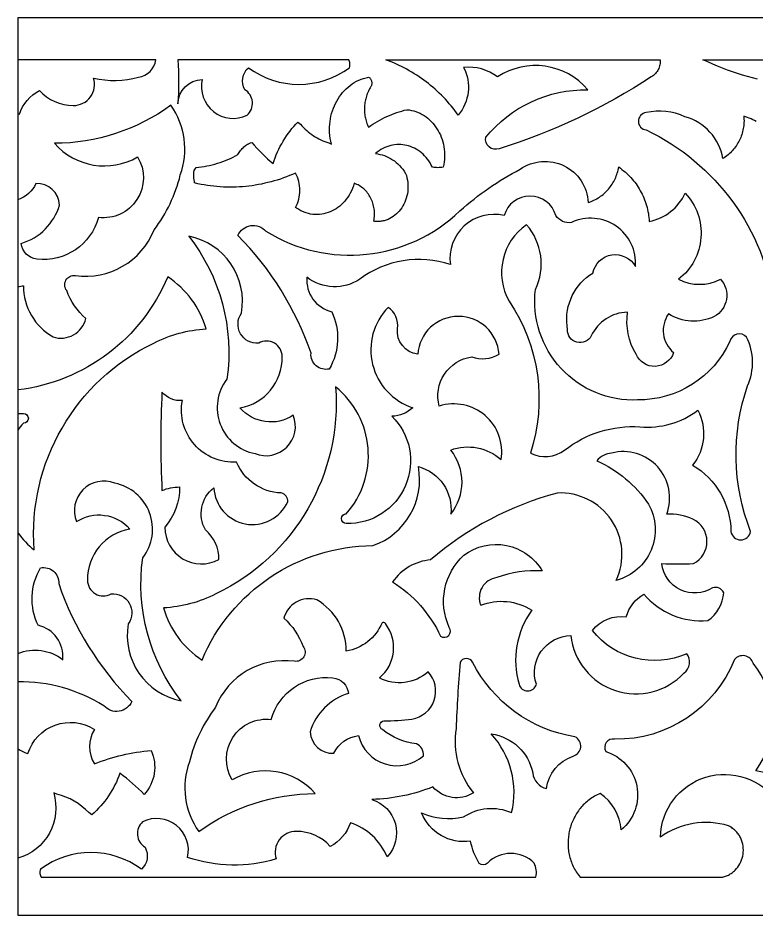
# Model space of a CAD drawing. Extents: x -203 to 196, y -77 to 99.
# Drawn here: x -203.5 to -59, y -77 to 98.6 of the extents above; entities that cross this region are included whole.
import ezdxf

# ---------------------------------------------------------------- set-up
doc = ezdxf.new("R2010")
doc.units = 0
doc.header["$MEASUREMENT"] = 0
doc.layers.get('0').update_dxf_attribs({"linetype": 'CONTINUOUS'})
doc.layers.add('COUCHE_1', color=18, linetype='CONTINUOUS')

msp = doc.modelspace()

# ---------------------------------------------------------------- linework, layer by layer
msp.add_lwpolyline([(194.27, 98.58), (-203.46, 98.58), (-203.46, -77), (194.27, -77)], close=True)
at = {"layer": 'COUCHE_1'}
for points in [[(-203.46, 79.83, 0.006361), (-203.17, 79.73, -0.19638), (-199.24, 84.36, 0.211612), (-192.63, 81.44, 0.51446), (-188.67, 86.82, 0.126462), (-179.86, 86.97, 0.333017), (-176.45, 90.38), (-203.46, 90.38)], [(-203.46, 45.92, -0.030081), (-202.37, 46.17, 0.270367), (-196.58, 36.14, 0.430835), (-190.16, 39.73, -0.128334), (-193.91, 45.23, -0.678484), (-192.22, 48.15, 0.344186), (-176.81, 57.1, 0.103034), (-171.68, 67.85, 0.247309), (-173.53, 81.48, -0.158108), (-196.31, 74.04, 0.358886), (-180.04, 71.37, -0.626909), (-187.71, 59.53, -0.370908), (-199.74, 51.38, -0.359651), (-202.81, 54.45, 0.252509), (-195.31, 61.96, 0.413536), (-199.93, 66.16, -0.201451), (-203.46, 63, -0.201451)], [(-58.97, 78.31), (-59.3, 78.49), (-59.64, 78.66), (-59.98, 78.82), (-60.33, 78.97), (-60.68, 79.12), (-61.04, 79.25), (-61.41, 79.38), (-61.38, 79.07), (-61.37, 78.76), (-61.36, 78.45), (-61.37, 78.14), (-61.39, 77.84), (-61.42, 77.53), (-61.45, 77.23), (-61.5, 76.93), (-61.56, 76.63), (-61.63, 76.34), (-61.71, 76.05), (-61.8, 75.76), (-61.9, 75.47), (-62.01, 75.19), (-62.13, 74.91), (-62.26, 74.64), (-62.39, 74.37), (-62.54, 74.11), (-62.7, 73.85), (-62.86, 73.6), (-63.03, 73.35), (-63.22, 73.11), (-63.41, 72.87), (-63.61, 72.64), (-63.81, 72.42), (-64.03, 72.2), (-64.25, 72), (-64.48, 71.79), (-64.72, 71.6), (-64.97, 71.41), (-65.23, 71.23), (-65.49, 71.06, 0.289112), (-72.91, 79.24, 0.169546), (-80.51, 80.04, 0.898106), (-80.51, 76.66, -0.253679), (-55.37, 42.14, 0.748527)], [(-203.46, -2.19, 0.067405), (-200.28, -5.54, -0.308712), (-176.87, 34.96, -0.104076), (-166.62, 37.71, 0.181478), (-174.15, 47.9, -0.270062), (-203.46, 25.78)], [(-203.46, 21.17, -0.021846), (-202.38, 21.19, -1), (-202.38, 19.26, 0.024977), (-203.46, 17.92, 0.024977)], [(-203.46, -25.81, -0.269296), (-194.68, -27.02, 0.374594), (-199.52, -20.28, -0.247843), (-199.04, -9.05, -0.497911), (-195.48, -12.13, 0.112726), (-181.16, -35.19, -0.548295), (-186.64, -36.03, 0.143012), (-203.46, -31.34, 0.143012)], [(-49.1, -47.08, -0.209143), (-59.05, -48.75, 0.335639), (-59.57, -27.69, 0.594425), (-63.24, -27.01, -0.311803), (-86.69, -42.57, 0.630448), (-88.43, -44.98, -0.595628), (-85.38, -60.3, 0.221447), (-89.48, -53.19), (-89.78, -53.32), (-90.07, -53.46), (-90.35, -53.6), (-90.63, -53.75), (-90.9, -53.91), (-91.16, -54.08), (-91.42, -54.25), (-91.67, -54.43), (-91.91, -54.62), (-92.14, -54.82), (-92.37, -55.02), (-92.59, -55.23), (-92.81, -55.44), (-93.02, -55.66), (-93.22, -55.89), (-93.41, -56.12), (-93.6, -56.35), (-93.77, -56.59), (-93.95, -56.84), (-94.11, -57.09), (-94.27, -57.35), (-94.42, -57.61), (-94.56, -57.87), (-94.69, -58.14), (-94.82, -58.41), (-94.94, -58.69), (-95.05, -58.96), (-95.16, -59.24), (-95.25, -59.53), (-95.34, -59.81), (-95.42, -60.1), (-95.5, -60.39), (-95.56, -60.69), (-95.62, -60.98), (-95.67, -61.28), (-95.71, -61.57), (-95.74, -61.87), (-95.77, -62.17), (-95.79, -62.47), (-95.8, -62.77), (-95.8, -63.07), (-95.79, -63.37), (-95.77, -63.67), (-95.75, -63.97), (-95.72, -64.27), (-95.68, -64.57), (-95.63, -64.87), (-95.57, -65.16), (-95.5, -65.46), (-95.43, -65.75), (-95.34, -66.04), (-95.25, -66.33), (-95.15, -66.62), (-95.04, -66.9), (-94.92, -67.19), (-94.79, -67.47), (-94.66, -67.74), (-94.51, -68.01), (-94.36, -68.28), (-94.19, -68.55), (-94.02, -68.81), (-93.84, -69.07), (-93.65, -69.32), (-93.45, -69.57), (-65.48, -69.57)], [(-203.46, -44.44), (-203.41, -44.48), (-203.16, -44.64), (-202.91, -44.8), (-202.64, -44.94), (-202.37, -45.07), (-202.09, -45.19), (-201.8, -45.3), (-201.51, -45.39, -0.492997), (-188.49, -40.65, 0.278348), (-188.49, -47.41), (-187.82, -47.15), (-187.15, -46.9), (-186.47, -46.67), (-185.79, -46.45), (-185.11, -46.24), (-184.42, -46.05), (-183.73, -45.86), (-183.04, -45.69), (-182.34, -45.54), (-181.64, -45.39), (-180.94, -45.26), (-180.24, -45.14), (-179.53, -45.03), (-178.82, -44.94), (-178.12, -44.86), (-177.4, -44.79, -0.297455), (-178.73, -53.41, 0.043855), (-183.49, -49.25, -0.128705), (-189.01, -57.39), (-189.57, -56.94, 0.135477), (-195.84, -53.32), (-196.46, -53.08, -0.415903), (-203.46, -65.89, -0.415903)], [(-65.58, -69.59), (-65.37, -69.54), (-65.16, -69.48), (-64.96, -69.41), (-64.77, -69.33), (-64.58, -69.25), (-64.39, -69.16), (-64.21, -69.06), (-64.04, -68.95), (-63.87, -68.84), (-63.7, -68.73), (-63.54, -68.61), (-63.39, -68.48), (-63.24, -68.34), (-63.1, -68.21), (-62.83, -67.91), (-62.59, -67.6), (-62.37, -67.28), (-62.17, -66.94), (-61.99, -66.59), (-61.84, -66.22), (-61.72, -65.85), (-61.62, -65.47), (-61.55, -65.08), (-61.51, -64.69), (-61.49, -64.29), (-61.5, -63.9), (-61.54, -63.51), (-61.6, -63.12), (-61.65, -62.92), (-61.7, -62.73), (-61.76, -62.54), (-61.82, -62.35), (-61.9, -62.17), (-61.98, -61.98), (-62.07, -61.8), (-62.17, -61.62), (-62.27, -61.45), (-62.39, -61.27), (-62.51, -61.1), (-62.64, -60.94), (-62.77, -60.78), (-62.92, -60.62), (-63.07, -60.46), (-63.23, -60.31), (-63.4, -60.17), (-63.58, -60.03), (-63.77, -59.89), (-63.96, -59.77), (-64.16, -59.64), (-64.38, -59.52, 0.230211), (-77.73, -61.73, -0.720354), (-54.91, -54.74, -0.152941)]]:
    msp.add_lwpolyline(points, format="xyb", dxfattribs=at)
for points in [[(-172.14, 90.4), (-172.08, 89.32), (-172.04, 88.24), (-172.02, 87.16), (-172.01, 86.08), (-172.03, 85), (-172.06, 83.91), (-172.1, 82.83), (-172.17, 81.75, -0.396577), (-167.39, 86.53, 0.628691), (-158.59, 79.55, 0.49742), (-159.05, 84.54, -0.345863), (-158.36, 88.84, 0.330028), (-138.58, 88.84), (-138.52, 89.05), (-138.49, 89.26), (-138.48, 89.46), (-138.49, 89.66), (-138.52, 89.86), (-138.57, 90.05), (-138.64, 90.23), (-138.72, 90.4)], [(-131.47, 90.41), (-77.8, 90.4), (-77.78, 90.16), (-77.78, 89.91), (-77.79, 89.66), (-77.82, 89.42), (-77.87, 89.18), (-77.94, 88.94), (-78.03, 88.71), (-78.13, 88.49), (-78.25, 88.27), (-78.38, 88.07), (-78.53, 87.87), (-78.7, 87.68), (-78.88, 87.5), (-79.08, 87.34), (-79.29, 87.19), (-79.52, 87.06, -0.071608), (-109.3, 72.99, -0.588795), (-111.9, 75.22, -0.229804), (-91.91, 84.52, 0.379599), (-109.58, 87.03, 0.193823), (-116.23, 88.87, -0.301894), (-117.28, 79.55), (-117.62, 80.02), (-117.96, 80.47), (-118.31, 80.92), (-118.68, 81.37), (-119.04, 81.8), (-119.42, 82.23), (-119.81, 82.65), (-120.2, 83.06), (-120.59, 83.46), (-121, 83.86), (-121.41, 84.25), (-121.83, 84.63), (-122.26, 85), (-122.69, 85.36), (-123.13, 85.72), (-123.58, 86.07), (-124.03, 86.41), (-124.49, 86.74), (-124.95, 87.06), (-125.42, 87.37), (-125.9, 87.67), (-126.38, 87.97), (-126.86, 88.25), (-127.36, 88.53), (-127.85, 88.8), (-128.36, 89.05), (-128.86, 89.3), (-129.37, 89.54), (-129.89, 89.77), (-130.41, 89.99), (-130.94, 90.2)], [(-90.92, 48.66, -0.706038), (-82.62, 49.91, 0.577725), (-95.11, 58.54, -0.300407), (-98.18, 59.91, 0.753342), (-108.31, 59.91, 0.528064), (-118.82, 50.33, 0.244771), (-136.55, 47.46, -0.32426), (-146.89, 47.83, 0.374594), (-142.05, 41.09, -0.247843), (-142.53, 29.86, -0.497911), (-146.1, 32.94, 0.112726), (-160.42, 56, -0.548295), (-154.93, 56.84, 0.342646), (-116.95, 60.81, -0.062677), (-105.16, 68.96, -0.593028), (-91.86, 62.45), (-91.57, 62.55), (-91.28, 62.66), (-91, 62.78), (-90.72, 62.91), (-90.45, 63.04), (-90.18, 63.19), (-89.92, 63.35), (-89.67, 63.51), (-89.42, 63.68), (-89.18, 63.86), (-88.95, 64.05), (-88.72, 64.24), (-88.5, 64.44), (-88.29, 64.65), (-88.08, 64.87), (-87.88, 65.09), (-87.69, 65.32), (-87.51, 65.56), (-87.34, 65.8), (-87.17, 66.04), (-87.01, 66.3), (-86.86, 66.56), (-86.72, 66.82), (-86.59, 67.09), (-86.47, 67.37), (-86.36, 67.65), (-86.25, 67.93), (-86.16, 68.22), (-86.08, 68.51), (-86, 68.8), (-85.94, 69.1), (-85.88, 69.41), (-85.56, 69.17), (-85.24, 68.93), (-84.92, 68.68), (-84.62, 68.43), (-84.32, 68.16), (-84.04, 67.89), (-83.76, 67.61), (-83.49, 67.32), (-83.23, 67.02), (-82.97, 66.72), (-82.73, 66.41), (-82.49, 66.1), (-82.27, 65.77), (-82.05, 65.45), (-81.85, 65.11), (-81.65, 64.77), (-81.46, 64.43), (-81.28, 64.08), (-81.12, 63.72), (-80.96, 63.36), (-80.81, 63), (-80.68, 62.63), (-80.55, 62.25), (-80.43, 61.87), (-80.33, 61.49), (-80.23, 61.11), (-80.15, 60.72), (-80.08, 60.33), (-80.02, 59.93), (-79.97, 59.54), (-79.93, 59.14), (-79.9, 58.74, 0.241933), (-72.87, 64.29, -0.443173), (-74.16, 47.44, 0.243029), (-65.96, 47.44, -0.493273), (-67.2, 40.16, -0.259343), (-76.15, 40.66, 0.386613), (-75.15, 33.09, -0.695149), (-82.47, 32.78, -0.174058), (-84.15, 40.98, 0.289668), (-91.24, 36.35, -0.796153), (-95.91, 37.6), (-95.98, 38.32, -0.294957)], [(-103.91, 58.11, 0.388605), (-107.32, 43.14, -0.231102), (-103.16, 13.37, 0.267373), (-96.46, 13.97, -0.186488), (-81.74, 18.55, 0.185096), (-70.38, 21.8, -0.296324), (-71.41, 11.04, -0.263841), (-63.93, -1.91, 0.857056), (-60.07, -1.91, -0.178581), (-60.66, 26.59, 0.22679), (-60.87, 36.12, 0.615245), (-64.12, 35.27, -0.293462), (-82.18, 23.81, -0.462514), (-102.17, 45.41, 0.296938)], [(-170.04, 55.87, -0.203792), (-162.55, 27.91, 0.557776), (-157.06, 13.31, 0.659093), (-149.56, 20.81, -0.374286), (-160.02, 22.26, 0.372104), (-151.74, 32.29, 0.576396), (-156.33, 34.94, -0.640458), (-159.71, 40.79, 0.409573)], [(-131.01, 41.94, 0.555448), (-126.17, 22.3, -0.192874), (-130.26, 20.63, -0.678972), (-139.19, -0.38, -1), (-139.19, 1.55, 0.427543), (-141.29, 26.36, -0.308712), (-164.7, -14.14, -0.104076), (-174.96, -16.89, 0.181478), (-167.42, -27.08, -0.300612), (-134.01, -4.7, 0.371143), (-125.08, 10.76, -0.373979), (-118.76, 1.46, 0.352366), (-118.76, 14.01, -0.278891), (-108.9, 12.13, 0.560797), (-120.99, 22.6, -0.450937), (-114.65, 32.24, 0.218131), (-109.29, 32.75, 0.933106), (-125.21, 32.75, -0.412178), (-129.16, 37.78, 0.288661)], [(-171.27, 23.69, -0.242266), (-175.27, 25.37, 0.023575), (-175.27, 6.07, -0.110464), (-171.81, 6.78, -0.181558), (-174.71, -1.1, 0.564837), (-164.15, -7.43, 0.230535), (-166.75, -1.63, -0.37351), (-165.11, 6.63, 0.78696), (-150.66, 3.87, 0.395259), (-151.94, 5.61, -0.293513), (-160.66, 11.66, -0.489561)], [(-86.36, -11.49, 0.565496), (-97.92, 5.59, 0.112925), (-122.7, -7.49, 0.224412), (-130.12, -11.79, -0.140935), (-120.74, -22.41, 0.850513), (-119.03, -20.7, -0.326494), (-116.18, -6.58, -0.45023), (-100.86, -9.65, 0.104493), (-109.76, -10.94, 0.480083), (-112.89, -16.37, -0.242614), (-102.89, -17.34, 0.231949), (-105.37, -31.83, 0.774582), (-102, -31.83, -0.505424), (-95.25, -22.3, 0.641821), (-73.11, -29.63, 0.425351), (-72.58, -25.84, -0.34404), (-91.03, -21.29, -0.268687), (-84.4, -18.65, -0.198736), (-80.94, -14.18, 0.243817), (-68.45, -19.36, 0.228641), (-65.31, -13.93, 0.374412), (-67.52, -12.94, -0.560509), (-77.43, -8.19, 0.030764), (-71.25, -8.2, 0.621586), (-71.35, 0.47, 0.120224), (-76.48, 1.47, 0.605815), (-87.27, 13.42, 0.19775), (-90.18, 11.9, -0.141756), (-80.06, 3.45, -0.492626)], [(-171.53, -35.06, -0.203792), (-179.03, -7.09, 0.557776), (-184.51, 7.51, 0.659093), (-192.01, 0, -0.374286), (-181.55, -1.45, 0.372104), (-189.84, -11.47, 0.576396), (-185.24, -14.13, -0.640458), (-181.86, -19.98, 0.409573)], [(-169.89, -47.03, 0.247309), (-168.04, -60.66, -0.158108), (-145.26, -53.22, 0.358886), (-161.53, -50.55, -0.626909), (-153.87, -38.72, -0.370908), (-141.83, -30.57, -0.359651), (-138.76, -33.64, 0.252509), (-146.27, -41.14, 0.413536), (-141.64, -45.34, -0.259732), (-136.8, -41.88, 0.564791), (-124.1, -45.81, 0.317388), (-125.47, -43.48, -0.141587), (-132.1, -40.7, -0.74462), (-131.82, -38.97, 0.041651), (-126.35, -38.63, 0.602204), (-123.19, -29.41, -0.309335), (-132.72, -30.6, 0.403402), (-131.54, -19.96, 0.41056), (-132.2, -19.82, -0.256012), (-139.21, -25.35, 0.270367), (-144.99, -15.32, 0.430835), (-151.41, -18.92, -0.128334), (-147.66, -24.41, -0.678484), (-149.35, -27.34, 0.344186), (-164.76, -36.28, 0.103034)], [(-152.91, -66, -0.155822), (-170.25, -65.71, 0.628691), (-179.05, -58.73, 0.49742), (-178.58, -63.73, -0.345863), (-179.28, -68.03, 0.330028), (-199.06, -68.03), (-199.12, -68.24), (-199.15, -68.44), (-199.16, -68.65), (-199.15, -68.85), (-199.12, -69.04), (-199.07, -69.23), (-199, -69.42), (-198.91, -69.59), (-165.31, -69.58), (-102.07, -69.57, 0.164035), (-102.42, -66.83, 0.411667), (-111.58, -66.83, -0.400645), (-113.16, -66.91, -0.090834), (-114.86, -62.53, -0.347408), (-124.47, -56.98, 0.163823), (-116.23, -57.79, -0.259187), (-106.84, -56.95, 0.249312), (-110.82, -41.56, -0.321641), (-102.71, -49.17, 0.323169), (-100.02, -52.25, -0.28652), (-94.81, -45.9, 0.694836), (-94.44, -42.12, -0.24062), (-114.47, -27.48, 0.565189), (-116.94, -27.53, 0.01247), (-117.69, -40.5, 0.212765), (-114.32, -53.08, -0.375707), (-122.23, -51.92, -0.088131), (-134.18, -54.37, -0.551393), (-131.19, -65.57, 0.21364), (-138.4, -58.92, -0.19638), (-142.34, -63.55, 0.211612), (-148.94, -60.62, 0.51446)]]:
    msp.add_lwpolyline(points, format="xyb", close=True, dxfattribs=at)
msp.add_lwpolyline([(-58.72, 86.6), (-59.7, 86.84), (-60.68, 87.1), (-61.66, 87.39), (-62.64, 87.7), (-63.61, 88.03), (-64.58, 88.37), (-65.55, 88.74), (-66.52, 89.13), (-67.48, 89.54), (-68.43, 89.96), (-69.39, 90.4), (14.11, 90.4)], dxfattribs=at)
msp.add_lwpolyline([(-148.16, 77.76), (-147.87, 77.43), (-147.57, 77.12), (-147.26, 76.83), (-146.95, 76.54), (-146.63, 76.27), (-146.3, 76.01), (-145.96, 75.76), (-145.61, 75.52), (-145.26, 75.3), (-144.9, 75.09), (-144.54, 74.9), (-144.17, 74.72), (-143.8, 74.55), (-143.42, 74.4), (-143.03, 74.26), (-142.64, 74.14), (-142.09, 73.89), (-142.22, 74.45), (-142.33, 75.01), (-142.4, 75.57), (-142.45, 76.13), (-142.47, 76.68), (-142.46, 77.23), (-142.43, 77.78), (-142.37, 78.32), (-142.29, 78.85), (-142.19, 79.38), (-142.06, 79.89), (-141.9, 80.4), (-141.73, 80.9), (-141.53, 81.38), (-141.31, 81.85), (-141.07, 82.31), (-140.81, 82.76), (-140.53, 83.19), (-140.23, 83.6), (-139.91, 83.99), (-139.57, 84.37), (-139.22, 84.72), (-138.85, 85.06), (-138.46, 85.37), (-138.06, 85.66), (-137.64, 85.93), (-137.2, 86.18), (-136.75, 86.39), (-136.52, 86.49), (-136.29, 86.58), (-136.05, 86.67), (-135.81, 86.75), (-135.57, 86.82), (-135.32, 86.88), (-135.07, 86.94), (-134.82, 86.99), (-134.71, 86.92), (-134.62, 86.83), (-134.53, 86.74), (-134.45, 86.64), (-134.38, 86.53), (-134.33, 86.41), (-134.28, 86.29), (-134.24, 86.17), (-134.22, 86.04), (-134.21, 85.91), (-134.2, 85.77), (-134.22, 85.64), (-134.24, 85.51), (-134.27, 85.38), (-134.32, 85.25), (-134.38, 85.13), (-134.52, 84.91), (-134.65, 84.68), (-134.77, 84.46), (-134.88, 84.22), (-134.99, 83.99), (-135.08, 83.75), (-135.17, 83.51), (-135.26, 83.27), (-135.33, 83.02), (-135.4, 82.77), (-135.45, 82.52), (-135.51, 82.27), (-135.55, 82.01), (-135.58, 81.76), (-135.61, 81.5), (-135.63, 81.24), (-135.64, 80.98), (-135.64, 80.73), (-135.64, 80.47), (-135.63, 80.21), (-135.61, 79.95), (-135.58, 79.69), (-135.54, 79.44), (-135.5, 79.18), (-135.44, 78.93), (-135.38, 78.67), (-135.32, 78.42), (-135.24, 78.17), (-135.15, 77.93), (-135.06, 77.68), (-134.96, 77.44), (-134.85, 77.2), (-134.42, 77.51), (-133.98, 77.8), (-133.53, 78.08), (-133.08, 78.34), (-132.63, 78.6), (-132.17, 78.84), (-131.7, 79.08), (-131.23, 79.3), (-130.76, 79.5), (-130.28, 79.7), (-129.8, 79.89), (-129.32, 80.06), (-128.83, 80.22), (-128.34, 80.36), (-127.84, 80.5), (-127.34, 80.62), (-126.88, 80.57), (-126.43, 80.49), (-125.99, 80.39), (-125.56, 80.25), (-125.14, 80.1), (-124.74, 79.91), (-124.34, 79.7), (-123.96, 79.47), (-123.59, 79.22), (-123.24, 78.95), (-122.9, 78.65), (-122.58, 78.34), (-122.27, 78), (-121.98, 77.65), (-121.71, 77.29), (-121.45, 76.9), (-121.21, 76.51), (-120.99, 76.09), (-120.79, 75.67), (-120.61, 75.23), (-120.46, 74.78), (-120.32, 74.32), (-120.2, 73.86), (-120.11, 73.38), (-120.04, 72.89), (-119.99, 72.4), (-119.97, 71.91), (-119.97, 71.41), (-119.99, 70.9), (-120.05, 70.39), (-120.12, 69.88), (-120.23, 69.37), (-120.49, 69.33), (-120.76, 69.3), (-121.03, 69.28), (-121.29, 69.27), (-121.56, 69.28), (-121.82, 69.3), (-122.09, 69.33), (-122.35, 69.37), (-122.57, 69.79), (-122.8, 70.19), (-123.05, 70.58), (-123.31, 70.94), (-123.59, 71.28), (-123.88, 71.6), (-124.18, 71.9), (-124.5, 72.18), (-124.83, 72.44), (-125.17, 72.68), (-125.52, 72.89), (-125.87, 73.08), (-126.24, 73.25), (-126.61, 73.4), (-126.99, 73.53), (-127.37, 73.63), (-127.76, 73.71), (-128.15, 73.77), (-128.54, 73.8), (-128.94, 73.81), (-129.33, 73.8), (-129.73, 73.76), (-130.12, 73.7), (-130.51, 73.61), (-130.9, 73.5), (-131.29, 73.37), (-131.67, 73.21), (-132.04, 73.02), (-132.41, 72.81), (-132.77, 72.57), (-133.13, 72.31), (-133.47, 72.02), (-133.03, 71.97), (-132.6, 71.88), (-132.17, 71.77), (-131.74, 71.64), (-131.33, 71.48), (-130.93, 71.29), (-130.53, 71.08), (-130.15, 70.84), (-129.78, 70.58), (-129.42, 70.3), (-129.08, 70), (-128.75, 69.67), (-128.43, 69.32), (-128.13, 68.96), (-127.85, 68.57), (-127.59, 68.16), (-127.44, 67.71), (-127.32, 67.26), (-127.23, 66.8), (-127.16, 66.35), (-127.13, 65.9), (-127.12, 65.46), (-127.13, 65.02), (-127.18, 64.58), (-127.24, 64.15), (-127.33, 63.73), (-127.45, 63.32), (-127.58, 62.92), (-127.74, 62.53), (-127.92, 62.15), (-128.12, 61.79), (-128.34, 61.44), (-128.57, 61.11), (-128.83, 60.79), (-129.1, 60.49), (-129.38, 60.22), (-129.69, 59.96), (-130, 59.72), (-130.33, 59.51), (-130.68, 59.32), (-131.03, 59.15), (-131.4, 59.01), (-131.78, 58.9), (-131.97, 58.86), (-132.17, 58.82), (-132.37, 58.79), (-132.57, 58.77), (-132.77, 58.75), (-132.98, 58.74), (-133.18, 58.74), (-133.39, 58.75), (-133.6, 58.77), (-133.81, 58.79), (-133.76, 59.1), (-133.72, 59.4), (-133.69, 59.7), (-133.67, 60), (-133.67, 60.3), (-133.68, 60.6), (-133.7, 60.89), (-133.74, 61.19), (-133.79, 61.48), (-133.84, 61.76), (-133.91, 62.04), (-134, 62.32), (-134.09, 62.59), (-134.19, 62.86), (-134.31, 63.11), (-134.43, 63.37), (-134.57, 63.62), (-134.71, 63.85), (-134.86, 64.09), (-135.03, 64.31), (-135.2, 64.53), (-135.38, 64.73), (-135.57, 64.93), (-135.77, 65.12), (-135.98, 65.29), (-136.2, 65.46), (-136.42, 65.61), (-136.65, 65.76), (-136.89, 65.89), (-137.14, 66.01), (-137.39, 66.12), (-137.66, 66.21), (-137.81, 65.7), (-137.99, 65.22), (-138.19, 64.75), (-138.41, 64.31), (-138.65, 63.88), (-138.91, 63.47), (-139.19, 63.09), (-139.49, 62.72), (-139.8, 62.38), (-140.13, 62.06), (-140.47, 61.76), (-140.82, 61.49), (-141.19, 61.24), (-141.57, 61.01), (-141.96, 60.81), (-142.35, 60.63), (-142.76, 60.47), (-143.17, 60.35), (-143.59, 60.24), (-144.01, 60.17), (-144.44, 60.12), (-144.87, 60.1), (-145.3, 60.1), (-145.74, 60.14), (-146.17, 60.2), (-146.6, 60.29), (-147.03, 60.41), (-147.46, 60.56), (-147.88, 60.74), (-148.09, 60.84), (-148.3, 60.95), (-148.5, 61.07), (-148.71, 61.19), (-148.91, 61.33), (-149.11, 61.47), (-148.92, 61.86), (-148.75, 62.27), (-148.61, 62.68), (-148.49, 63.11), (-148.4, 63.53), (-148.34, 63.97), (-148.3, 64.4), (-148.28, 64.84), (-148.3, 65.28), (-148.34, 65.72), (-148.4, 66.15), (-148.49, 66.58), (-148.61, 67), (-148.75, 67.42), (-148.92, 67.83), (-149.11, 68.22), (-149.7, 67.96), (-150.3, 67.72), (-150.89, 67.48), (-151.49, 67.26), (-152.09, 67.05), (-152.7, 66.86), (-153.31, 66.68), (-153.92, 66.51), (-154.53, 66.35), (-155.14, 66.21), (-155.76, 66.07), (-156.38, 65.95), (-157, 65.85), (-157.62, 65.75), (-158.24, 65.67), (-158.86, 65.61), (-159.49, 65.55), (-160.11, 65.51), (-160.74, 65.48), (-161.37, 65.46), (-161.99, 65.46), (-162.62, 65.47), (-163.25, 65.49), (-163.87, 65.53), (-164.5, 65.58), (-165.13, 65.64), (-165.75, 65.71), (-166.38, 65.8), (-167, 65.9), (-167.62, 66.01), (-168.25, 66.14), (-168.87, 66.28), (-168.93, 66.58), (-168.98, 66.88), (-169.02, 67.19), (-169.04, 67.5), (-169.04, 67.8), (-169.03, 68.11), (-169.01, 68.42), (-168.97, 68.72), (-168.59, 69.33), (-168.06, 69.38), (-167.52, 69.45), (-166.99, 69.52), (-166.47, 69.62), (-165.94, 69.72), (-165.42, 69.84), (-164.9, 69.98), (-164.38, 70.13), (-163.87, 70.29), (-163.36, 70.47), (-162.85, 70.66), (-162.35, 70.87), (-161.85, 71.09), (-161.36, 71.32), (-160.87, 71.57), (-160.39, 71.83), (-160.27, 72.05), (-160.15, 72.26), (-160.02, 72.45), (-159.88, 72.65), (-159.73, 72.83), (-159.58, 73.01), (-159.41, 73.17), (-159.25, 73.33), (-159.07, 73.48), (-158.89, 73.62), (-158.7, 73.74), (-158.51, 73.86), (-158.31, 73.97), (-158.11, 74.07), (-157.91, 74.15), (-157.69, 74.23), (-157.21, 73.66), (-156.71, 73.11), (-156.2, 72.57), (-155.68, 72.05), (-155.15, 71.53), (-154.61, 71.03), (-154.07, 70.54), (-153.51, 70.07), (-153.32, 70.65), (-153.11, 71.23), (-152.89, 71.8), (-152.65, 72.36), (-152.39, 72.91), (-152.12, 73.45), (-151.84, 73.97), (-151.54, 74.49), (-151.23, 75), (-150.9, 75.5), (-150.56, 75.98), (-150.2, 76.45), (-149.83, 76.91), (-149.45, 77.36), (-149.06, 77.79), (-148.65, 78.21)], close=True, dxfattribs=at)

doc.saveas('drawing.dxf')
